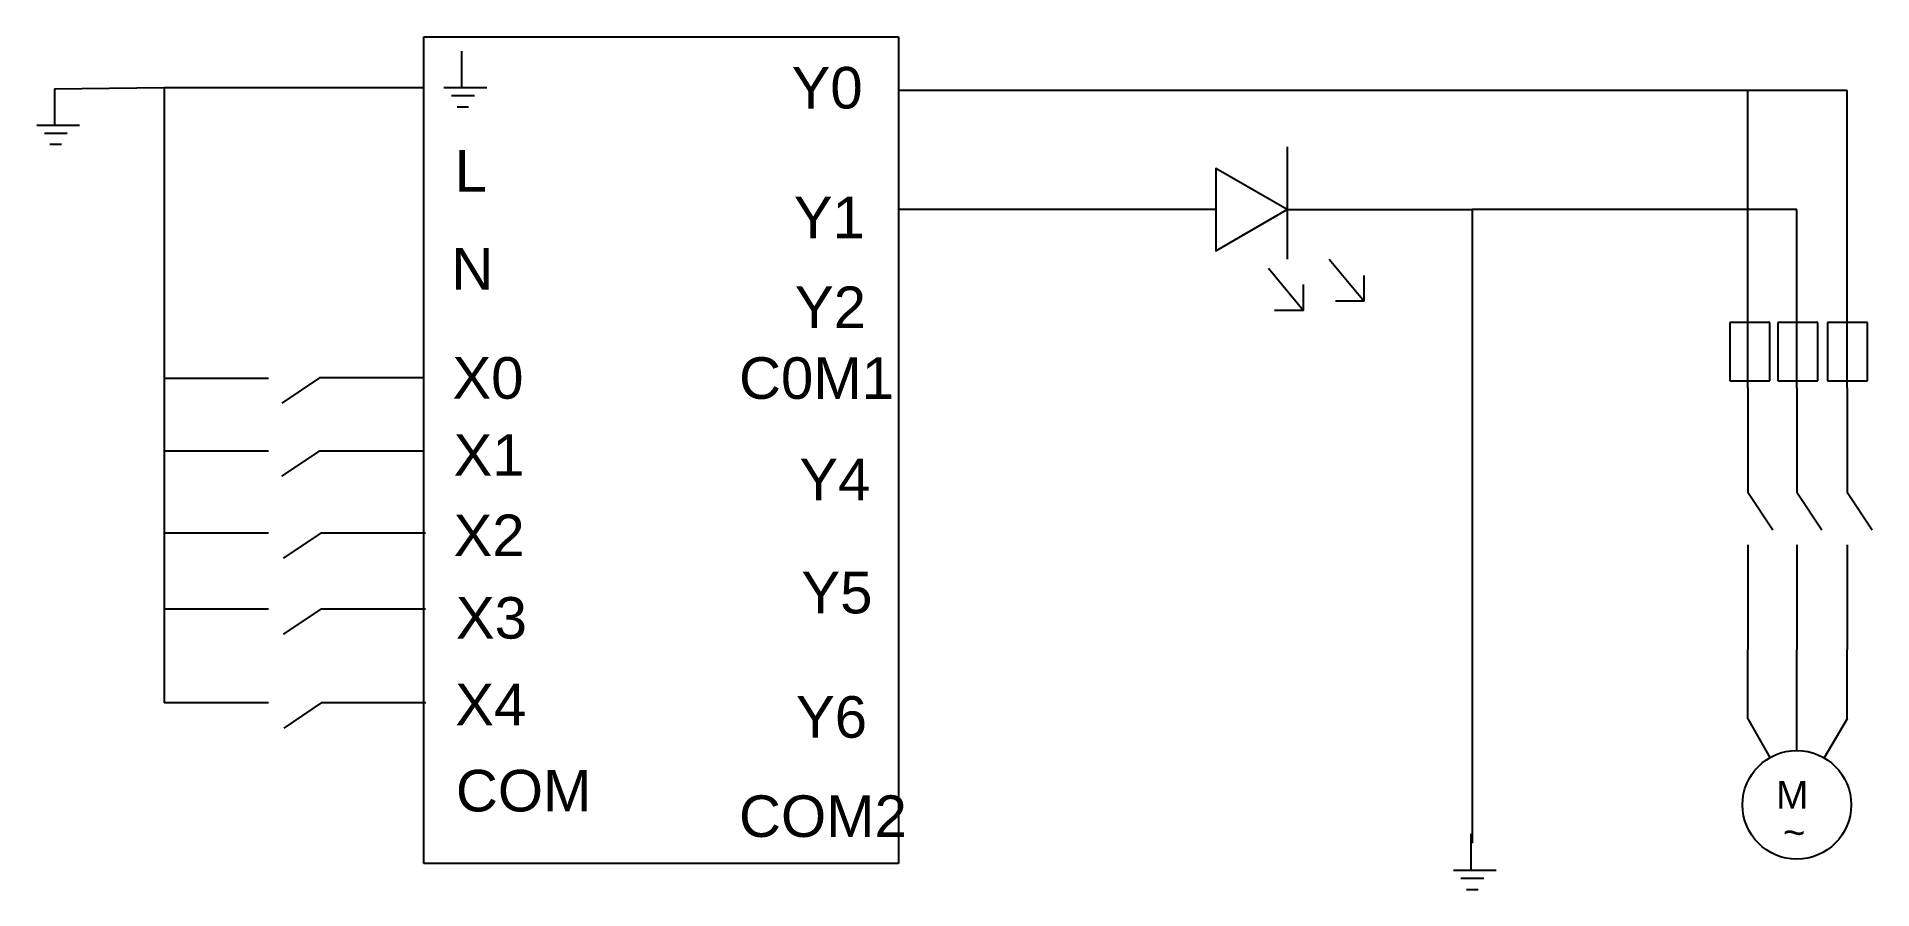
# Model space of a CAD drawing. Header units: millimetres. Extents: x 3740 to 16978, y 3172 to 9324.
import ezdxf

# ---------------------------------------------------------------- set-up
doc = ezdxf.new("R2010")
doc.units = ezdxf.units.MM
doc.linetypes.add('BANKLINE1', pattern=[5.5, 4, -1.5])
doc.styles.get("Standard").update_dxf_attribs({"font": 'arial.ttf'})

msp = doc.modelspace()

# ---------------------------------------------------------------- linework, layer by layer
at = {"linetype": 'Continuous'}
for p, q in [((6803, 9220), (6803, 8958)), ((3867, 8948), (4659, 8958)), ((3867, 8948), (3867, 8686)), ((4659, 8958), (4659, 4517)), ((4659, 8958), (6532, 8958)), ((6676, 8958), (6986, 8958)), ((6731, 8900), (6896, 8900)), ((6803, 8958), (6986, 8958)), ((16082, 8937), (9955, 8937)), ((16082, 6790), (16082, 8937)), ((16798, 8937), (16082, 8937)), ((16798, 6790), (16798, 8937)), ((6772, 8819), (6855, 8819)), ((3740, 8686), (4049, 8686)), ((3795, 8628), (3959, 8628)), ((3867, 8686), (4049, 8686)), ((3835, 8548), (3919, 8548)), ((12758, 8529), (12758, 7720)), ((12244, 8077), (9955, 8077)), ((12758, 8077), (14093, 8077)), ((14093, 8077), (14093, 3506)), ((16434, 8077), (14093, 8077)), ((16434, 6790), (16434, 8077)), ((13062, 7720), (13314, 7415)), ((12623, 7654), (12875, 7349)), ((13314, 7415), (13314, 7601)), ((12875, 7349), (12875, 7535)), ((13314, 7415), (13106, 7415)), ((12875, 7349), (12667, 7349)), ((15952, 7263), (15952, 6840)), ((16240, 7263), (15952, 7263)), ((16240, 6840), (16240, 7263)), ((16297, 7263), (16297, 6840)), ((16586, 7263), (16297, 7263)), ((16586, 6840), (16586, 7263)), ((16655, 7263), (16655, 6840)), ((16944, 7263), (16655, 7263)), ((16944, 6840), (16944, 7263)), ((5412, 6859), (4659, 6859)), ((5779, 6862), (5508, 6681)), ((6532, 6862), (5779, 6862)), ((15952, 6840), (16240, 6840)), ((16082, 6790), (16082, 6037)), ((16297, 6840), (16586, 6840)), ((16434, 6790), (16434, 6037)), ((16655, 6840), (16944, 6840)), ((16798, 6790), (16798, 6037)), ((5412, 6334), (4659, 6334)), ((5776, 6334), (5504, 6154)), ((6529, 6334), (5776, 6334)), ((16082, 6037), (16262, 5766)), ((16434, 6037), (16615, 5766)), ((16798, 6037), (16978, 5766)), ((5412, 5743), (4659, 5743)), ((5790, 5743), (5518, 5562)), ((6543, 5743), (5790, 5743)), ((16082, 5657), (16082, 4903)), ((16434, 5657), (16434, 4903)), ((16798, 5657), (16798, 4903)), ((5412, 5194), (4659, 5194)), ((5790, 5194), (5518, 5013)), ((6543, 5194), (5790, 5194)), ((16082, 4403), (16082, 4903)), ((16434, 4403), (16434, 4903)), ((16798, 4403), (16798, 4903)), ((5412, 4517), (4659, 4517)), ((5792, 4517), (5521, 4336)), ((6546, 4517), (5792, 4517)), ((16082, 4403), (16240, 4123)), ((16434, 4174), (16434, 4403)), ((16798, 4403), (16632, 4120)), ((14084, 3573), (14084, 3311)), ((13957, 3311), (14266, 3311)), ((14084, 3311), (14266, 3311)), ((14012, 3253), (14176, 3253)), ((14052, 3172), (14136, 3172))]:
    msp.add_line(p, q, dxfattribs=at)
at = {"linetype": 'BANKLINE1'}
msp.add_lwpolyline([(6532, 9324), (9955, 9324), (9955, 3358), (6532, 3358)], close=True, dxfattribs=at)
at = {"linetype": 'Continuous'}
msp.add_lwpolyline([(12758, 8077), (12244, 8374), (12244, 7780)], close=True, dxfattribs=at)
msp.add_circle((16434, 3782), 392)

# ---------------------------------------------------------------- texts
at = {"linetype": 'Continuous', "attachment_point": 1}
for s, insert, char_height, width in [('Y0', (9184, 9106), 300, 341.26), ('L', (6754, 8506), 300, 446.41), ('Y1', (9200, 8170), 300, 341.26), ('N', (6730, 7800), 300, 436.49), ('Y2', (9208, 7522), 300, 341.26), ('X0', (6738, 7012), 300, 341.26), ('C0M1', (8805, 7011), 300, 341.26), ('X1', (6746, 6456), 300, 341.26), ('Y4', (9240, 6280), 300, 341.26), ('X2', (6746, 5876), 300, 341.26), ('Y5', (9255, 5463), 300, 341.26), ('X3', (6763, 5281), 300, 341.26), ('X4', (6758, 4655), 300, 341.26), ('Y6', (9216, 4566), 300, 341.26), ('COM', (6763, 4034), 300, 341.26), ('COM2', (8805, 3850), 300, 341.26), ('~', (16333, 3684), 200, 289.06)]:
    msp.add_mtext(s, dxfattribs=dict(at, insert=insert, char_height=char_height, width=width))
at = {"insert": (16401, 3854), "char_height": 200, "width": 163.69, "attachment_point": 5}
msp.add_mtext('M', dxfattribs=at)

doc.saveas('drawing.dxf')
